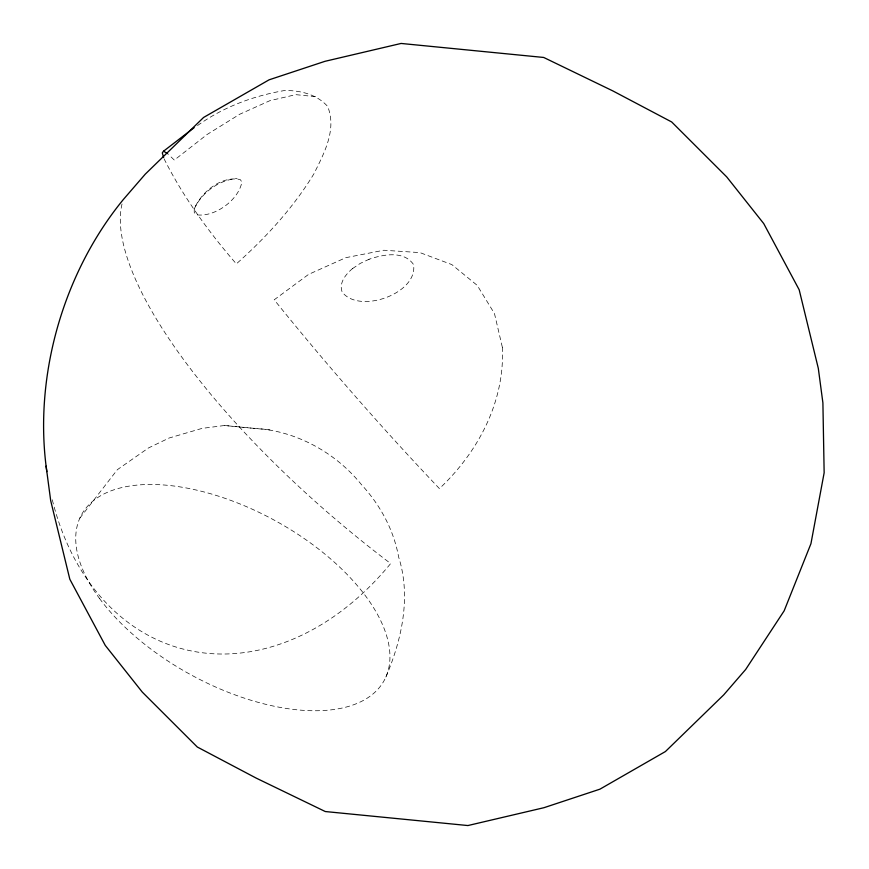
<?xml version="1.0" encoding="UTF-8"?>
<svg xmlns="http://www.w3.org/2000/svg" width="869" height="869" viewBox="0 0 869 869"><rect width="100%" height="100%" fill="white"/><g stroke="black" fill="none" stroke-linecap="round" stroke-linejoin="round"><path stroke-width="0.65" stroke-dasharray="4.34 3.26" d="M194.243 209.005L194.232 212.362L195.84 214.686C214.165 217.923 238.769 200.218 241.875 181.925L240.268 179.601C221.443 175.419 200.989 192.19 194.243 209.005C201.521 192.581 219.216 179.872 237.15 178.471M385.869 677.027C401.804 639.888 411.287 596.634 398.665 557.148C393.668 529.569 380.144 504.922 361.265 484.391C335.043 451.999 294.895 430.231 253.053 428.232M79.796 518.196L117.391 469.651L148.436 447.98L169.107 438.019L202.108 428.374L224.517 425.506L271.725 430.046M352.705 268.423C346.025 274.028 338.758 282.588 342.093 291.897C358.778 314.632 418.521 293.559 413.492 264.448C403.618 250.239 382.794 254.552 368.836 259.342M352.488 268.619L360.233 263.416L369.184 259.212M197.524 125.57C223.452 106.887 253.618 95.786 284.967 90.452C300.739 90.528 316.761 94.265 327.667 106.463C337.009 129.785 324.028 153.476 313.763 174.082C293.027 208.049 265.979 237.519 236.335 263.894C208.473 231.675 183.055 196.763 163.969 158.593M224.517 425.506L250.924 428.08M315.48 96.633L295.775 94.656L269.911 100.674L239.648 114.284L207.039 134.543L174.321 160.092L168.597 154.573M122.029 203.987A392.549 128.536 39.4 0 0 390.659 563.546A277.569 206.713 -73.4 0 1 51.999 498.556M502.347 347.274C505.019 401.554 478.146 452.065 439.421 488.606C381.849 427.982 326.679 364.882 274.202 299.805L308.571 274.398L345.797 257.68L383.783 250.239L419.955 252.607L451.837 264.589L477.255 285.401L494.483 313.6L502.347 347.274M99.49 598.437A172.54 87.834 28.7 0 0 371.465 695.178A172.54 87.834 28.7 0 0 227.548 499.219A172.54 87.834 28.7 0 0 99.49 598.437"/><path stroke-width="1.3" d="M194.135 127.667L163.546 151.195L162.286 152.879L163.633 157.452M163.546 151.195L167.652 153.661M46.1 466.132L50.695 500.663L69.824 579.232L105.247 645.385L142.299 692.104L197.296 747.014L256.192 778.103L325.288 811.537L467.902 825.55L543.983 807.692L599.925 789.171L665.415 751.544L723.725 694.863L745.678 669.467L784.175 610.788L810.94 543.701L824.149 472.779L822.9 402.868L818.305 368.337L799.176 289.768L763.753 223.615L726.701 176.896L671.704 121.986L612.808 90.897L543.712 57.463L401.098 43.45L325.017 61.308L269.075 79.829L203.585 117.456L145.275 174.137L123.322 199.533A277.569 206.713 -73.4 0 0 46.839 471.606"/></g></svg>
